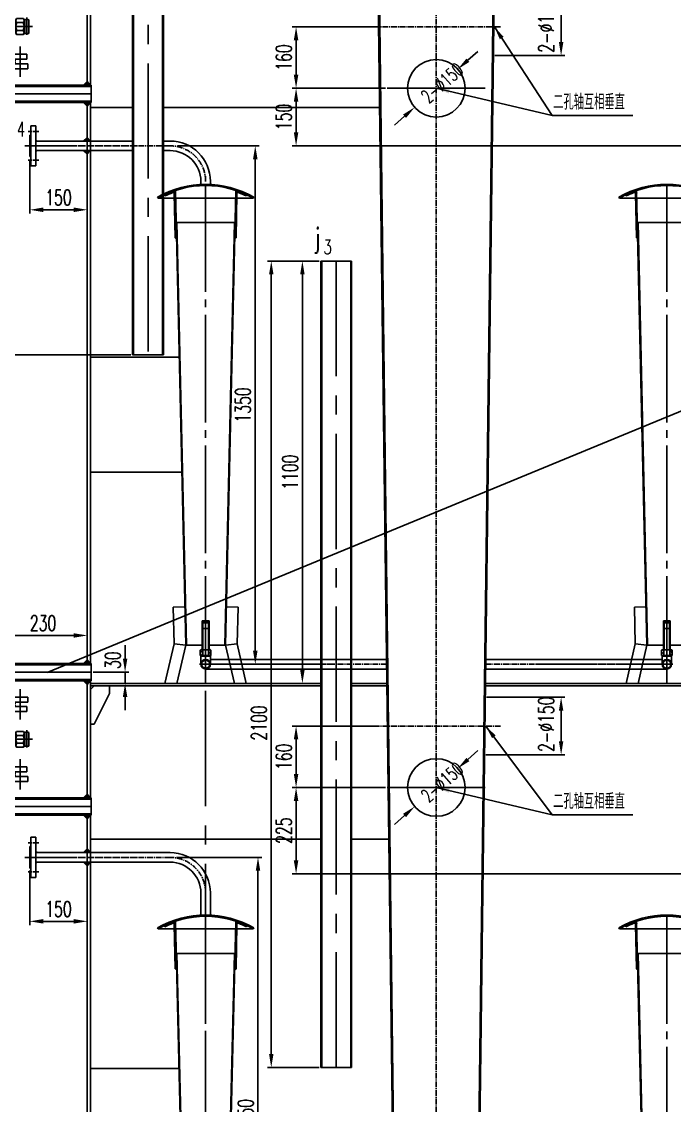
# Model space of a CAD drawing. Extents: x 0 to 10092, y 0 to 14268.
# Drawn here: x 1663 to 3362, y 3267 to 6089 of the extents above; entities that cross this region are included whole.
import ezdxf

# ---------------------------------------------------------------- set-up
doc = ezdxf.new("R2010")
doc.units = 0
doc.header["$LTSCALE"] = 20
doc.header["$PDMODE"] = 3
doc.linetypes.add('C2', pattern=[17, 14, -1, 1, -1])
doc.linetypes.add('CENTER2', pattern=[1.125, 0.75, -0.125, 0.125, -0.125])
doc.layers.get('0').update_dxf_attribs({"linetype": 'CONTINUOUS'})
doc.layers.get('DEFPOINTS').update_dxf_attribs({"linetype": 'CONTINUOUS'})
for name, color, linetype in [('CEN', 4, 'C2'), ('TUFU', 6, 'CONTINUOUS'), ('TXT', 6, 'CONTINUOUS')]:
    doc.layers.add(name, color=color, linetype=linetype)
doc.styles.add('HZFSD', font='ROMANS', dxfattribs={"width": 0.6667, "bigfont": 'HZFSD'})
doc.dimstyles.new('ARROW', dxfattribs={"dimtxt": 3.5, "dimasz": 3, "dimexe": 1, "dimexo": 0, "dimgap": 1, "dimtad": 1, "dimdec": 1, "dimdsep": 46, "dimtxsty": 'HZFSD', "dimcen": 0, "dimclrd": 3, "dimclre": 3, "dimclrt": 6, "dimadec": 0, "dimazin": 0, "dimtfac": 0.514286, "dimtdec": 1, "dimtix": 1, "dimtofl": 0, "dimtmove": 2, "dimatfit": 3, "dimfxl": 0, "dimtolj": 1, "dimarcsym": 0})
doc.dimstyles.new('ARROW$0', dxfattribs={"dimtxt": 4, "dimasz": 3, "dimexe": 1, "dimexo": 1, "dimgap": 0, "dimtad": 1, "dimdec": 1, "dimzin": 0, "dimdsep": 46, "dimtxsty": 'HZFSD', "dimcen": 0, "dimclrd": 3, "dimclre": 3, "dimclrt": 6, "dimadec": 0, "dimazin": 0, "dimtfac": 0.5, "dimtdec": 1, "dimtix": 1, "dimtmove": 2, "dimatfit": 3, "dimfxl": 0, "dimtolj": 1, "dimtzin": 0, "dimarcsym": 0})

# ---------------------------------------------------------------- blocks, each defined once
blk = doc.blocks.new('A$C1F2A76FB')
for p, q in [((315, 395), (115, 395)), ((115, 350), (115, 395)), ((315, 391.5), (115, 391.5)), ((315, 395), (315, 350)), ((315, 353.5), (115, 353.5)), ((315, 350), (115, 350)), ((52.5, 289.5), (52.5, 332.5)), ((97.5, 332.5), (52.5, 332.5)), ((56, 294.4), (56, 332.5)), ((94, 294.4), (94, 332.5)), ((97.5, 289.5), (97.5, 332.5)), ((0, 307.5), (52.5, 307.5)), ((0, 294.4), (0, 307.5)), ((0, 294.4), (33, 294.4)), ((2.5, 282.6), (2.5, 269.5)), ((2.5, 282.6), (33, 282.6)), ((33, 289.5), (33, 294.4)), ((33, 289.5), (75, 289.5)), ((33, 287.5), (75, 287.5)), ((33, 287.5), (33, 282.6)), ((52.5, 294.5), (75, 294.5)), ((97.5, 294.5), (75, 294.5)), ((117, 289.5), (75, 289.5)), ((117, 287.5), (75, 287.5)), ((150, 307.5), (97.5, 307.5)), ((117, 289.5), (117, 294.4)), ((150, 294.4), (117, 294.4)), ((117, 287.5), (117, 282.6)), ((147.5, 282.6), (117, 282.6)), ((147.5, 282.6), (147.5, 269.5)), ((150, 294.4), (150, 307.5)), ((147.5, 269.5), (2.5, 269.5)), ((40.6, 265.8), (50.9, 227.3)), ((109.4, 265.8), (99.1, 227.3)), ((96.7, 227.3), (53.4, 227.3)), ((49.6, 222.4), (40.2, 213.3)), ((40.2, 181.7), (40.2, 213.3)), ((100.4, 222.4), (109.8, 213.3)), ((109.8, 213.3), (119.3, 213.3)), ((119.3, 214.9), (121.2, 218.2)), ((119.3, 180.1), (119.3, 214.9)), ((138.7, 218.2), (121.2, 218.2)), ((138.3, 207.8), (121.5, 207.8)), ((140.6, 214.9), (138.7, 218.2)), ((140.6, 180.1), (140.6, 214.9)), ((142.6, 206.5), (140.6, 206.5)), ((142.6, 179.8), (142.6, 215.2)), ((153, 179.8), (153, 215.2)), ((48.5, 173.6), (40.2, 181.7)), ((101.5, 173.6), (109.8, 181.7)), ((109.8, 181.7), (119.3, 181.7)), ((119.3, 180.1), (121.2, 176.8)), ((138.7, 176.8), (121.2, 176.8)), ((138.3, 187.2), (121.5, 187.2)), ((140.6, 180.1), (138.7, 176.8)), ((142.6, 188.5), (140.6, 188.5)), ((40.6, 129.2), (50.9, 167.7)), ((96.7, 167.7), (53.4, 167.7)), ((109.4, 129.2), (99.1, 167.7)), ((147.5, 125.5), (2.5, 125.5)), ((2.5, 112.4), (2.5, 125.5)), ((147.5, 112.4), (147.5, 125.5)), ((0, 100.6), (0, 87.5)), ((0, 100.6), (33, 100.6)), ((0, 87.5), (52.5, 87.5)), ((2.5, 112.4), (33, 112.4)), ((33, 107.5), (33, 112.4)), ((33, 107.5), (75, 107.5)), ((33, 105.5), (75, 105.5)), ((33, 105.5), (33, 100.6)), ((52.5, 105.5), (52.5, 62.5)), ((52.5, 100.5), (75, 100.5)), ((56, 100.6), (56, 62.5)), ((117, 107.5), (75, 107.5)), ((117, 105.5), (75, 105.5)), ((97.5, 100.5), (75, 100.5)), ((94, 100.6), (94, 62.5)), ((97.5, 105.5), (97.5, 62.5)), ((150, 87.5), (97.5, 87.5)), ((117, 107.5), (117, 112.4)), ((147.5, 112.4), (117, 112.4)), ((117, 105.5), (117, 100.6)), ((150, 100.6), (117, 100.6)), ((150, 100.6), (150, 87.5)), ((97.5, 62.5), (52.5, 62.5)), ((315, 45), (115, 45)), ((115, 45), (115, 0)), ((315, 41.5), (115, 41.5)), ((315, 45), (315, 0)), ((315, 3.5), (115, 3.5)), ((315, 0), (115, 0))]:
    blk.add_line(p, q)
for centre, radius, start, end in [((115, 332.5), 62.5, 90, 180), ((115, 332.5), 59, 90, 180), ((115, 332.5), 21, 90, 180), ((115, 332.5), 17.5, 90, 180), ((35.8, 264.5), 5, 15, 90), ((114.2, 264.5), 5, 90, 165), ((46.1, 226), 5, 314.1472, 15), ((103.9, 226), 5, 165, 225.8528), ((75, 197.5), 28, 121.6579, 238.3421), ((75, 197.5), 28, 301.6579, 58.3421), ((126.4, 213), 7.08, 133.1889, 226.8111), ((144.3, 197.5), 25, 155.6111, 204.3474), ((133.5, 213), 7.1, 313.3287, 46.6713), ((115.5, 197.5), 25.1, 335.6713, 24.3287), ((147.8, 197.5), 18.4, 73.4778, 106.5222), ((46.1, 169), 5, 345, 45.8528), ((103.9, 169), 5, 134.1472, 195), ((126.4, 182), 7.1, 133.3287, 226.6713), ((133.5, 182), 7.1, 313.3287, 46.6713), ((147.8, 197.5), 18.4, 253.4778, 286.5222), ((35.8, 130.5), 5, 270, 345), ((114.2, 130.5), 5, 195, 270), ((115, 62.5), 62.5, 180, 270), ((115, 62.5), 59, 180, 270), ((115, 62.5), 21, 180, 270), ((115, 62.5), 17.5, 180, 270)]:
    blk.add_arc(centre, radius, start, end)
for points in [[(52.5, 312.5), (52.8, 307.5), (48.4, 307.5)], [(97.6, 312.5), (97.2, 307.5), (101.6, 307.5)], [(55.9, 294.4), (52.5, 294.4), (52.5, 290.3)], [(94.1, 294.4), (97.6, 294.4), (97.6, 290.3)], [(52.5, 82.5), (52.8, 87.5), (48.4, 87.5)], [(55.9, 100.6), (52.5, 100.6), (52.5, 104.7)], [(94.1, 100.6), (97.6, 100.6), (97.6, 104.7)], [(97.6, 82.5), (97.2, 87.5), (101.6, 87.5)]]:
    blk.add_solid(points)
at = {"layer": 'CEN'}
for p, q in [((115, 372.5), (239.7, 372.5)), ((315, 372.5), (212.3, 372.5)), ((20, 279.9), (20, 327.9)), ((75, 332.5), (75, 62.5)), ((130, 279.9), (130, 327.9)), ((20, 297.1), (20, 249.1)), ((130, 297.1), (130, 249.1)), ((147.8, 176.3), (147.8, 221.2)), ((15.9, 197.5), (162.4, 197.5)), ((20, 97.9), (20, 145.9)), ((130, 97.9), (130, 145.9)), ((20, 115.1), (20, 67.1)), ((130, 115.1), (130, 67.1)), ((115, 22.5), (239.7, 22.5)), ((315, 22.5), (212.3, 22.5))]:
    blk.add_line(p, q, dxfattribs=at)
for centre, start, end in [((115, 332.5), 90, 180), ((115, 62.5), 180, 270)]:
    blk.add_arc(centre, 40, start, end, dxfattribs=at)
blk = doc.blocks.new('*D59')
at = {"color": 3, "lineweight": -2}
for p, q in [((2896.2, 6150.8), (3077, 6150.8)), ((3067, 6115.8), (3067, 6035.8)), ((2894.4, 6000.8), (3077, 6000.8))]:
    blk.add_line(p, q, dxfattribs=at)
at = {"color": 3}
for points in [[(3061.2, 6115.8), (3072.8, 6115.8), (3067, 6150.8)], [(3061.2, 6035.8), (3072.8, 6035.8), (3067, 6000.8)]]:
    blk.add_solid(points, dxfattribs=at)
at = {"layer": 'DEFPOINTS', "color": 0}
for p in [(2891.2, 6150.8), (2889.4, 6000.8), (3067, 6000.8)]:
    blk.add_point(p, dxfattribs=at)
at = {"color": 6, "insert": (3028, 6080.4), "char_height": 40, "attachment_point": 5, "rotation": 90, "style": 'HZFSD'}
blk.add_mtext('\\A1;2-%%c150', dxfattribs=at)
blk = doc.blocks.new('*D60')
at = {"color": 3, "lineweight": -2}
for p, q in [((2585.9, 6075.8), (2367.4, 6075.8)), ((2377.4, 6040.8), (2377.4, 5950.8)), ((2609.8, 5915.8), (2367.4, 5915.8))]:
    blk.add_line(p, q, dxfattribs=at)
at = {"color": 3}
for points in [[(2371.5, 6040.8), (2383.2, 6040.8), (2377.4, 6075.8)], [(2371.5, 5950.8), (2383.2, 5950.8), (2377.4, 5915.8)]]:
    blk.add_solid(points, dxfattribs=at)
at = {"layer": 'DEFPOINTS', "color": 0}
for p in [(2590.9, 6075.8), (2377.4, 5915.8), (2614.8, 5915.8)]:
    blk.add_point(p, dxfattribs=at)
at = {"color": 6, "insert": (2345.4, 5995.8), "char_height": 40, "attachment_point": 5, "rotation": 90, "style": 'HZFSD'}
blk.add_mtext('\\A1;160', dxfattribs=at)
blk = doc.blocks.new('*D61')
at = {"color": 3, "lineweight": -2}
for p, q in [((2609.8, 5915.8), (2367.4, 5915.8)), ((2377.4, 5800.8), (2377.4, 5880.8)), ((2883, 5765.8), (2367.4, 5765.8))]:
    blk.add_line(p, q, dxfattribs=at)
at = {"color": 3}
for points in [[(2371.5, 5880.8), (2383.2, 5880.8), (2377.4, 5915.8)], [(2371.5, 5800.8), (2383.2, 5800.8), (2377.4, 5765.8)]]:
    blk.add_solid(points, dxfattribs=at)
at = {"layer": 'DEFPOINTS', "color": 0}
for p in [(2377.4, 5915.8), (2614.8, 5915.8), (2888, 5765.8)]:
    blk.add_point(p, dxfattribs=at)
at = {"color": 6, "insert": (2345.4, 5840.8), "char_height": 40, "attachment_point": 5, "rotation": 90, "style": 'HZFSD'}
blk.add_mtext('\\A1;150', dxfattribs=at)
blk = doc.blocks.new('*D58')
at = {"color": 3, "lineweight": -2}
for p, q in [((2824.5, 5988.7), (2850.7, 6011.8)), ((2659.7, 5842.9), (2633.5, 5819.7))]:
    blk.add_line(p, q, dxfattribs=at)
at = {"color": 3}
for points in [[(2820.6, 5993), (2828.4, 5984.3), (2798.3, 5965.5)], [(2655.8, 5847.3), (2663.6, 5838.5), (2685.9, 5866.1)]]:
    blk.add_solid(points, dxfattribs=at)
at = {"layer": 'DEFPOINTS', "color": 0}
for p in [(2798.3, 5965.5), (2685.9, 5866.1)]:
    blk.add_point(p, dxfattribs=at)
at = {"color": 6, "insert": (2757.6, 5929.5), "char_height": 35, "attachment_point": 5, "rotation": 41.4877, "style": 'HZFSD'}
blk.add_mtext('\\A1;2-∅150', dxfattribs=at)
blk = doc.blocks.new('*D63')
at = {"color": 3, "lineweight": -2}
for p, q in [((2873.9, 4329.8), (3077, 4329.8)), ((3067, 4294.8), (3067, 4214.8)), ((2872.1, 4179.8), (3077, 4179.8))]:
    blk.add_line(p, q, dxfattribs=at)
at = {"color": 3}
for points in [[(3061.2, 4294.8), (3072.8, 4294.8), (3067, 4329.8)], [(3061.2, 4214.8), (3072.8, 4214.8), (3067, 4179.8)]]:
    blk.add_solid(points, dxfattribs=at)
at = {"layer": 'DEFPOINTS', "color": 0}
for p in [(2868.9, 4329.8), (2867.1, 4179.8), (3067, 4179.8)]:
    blk.add_point(p, dxfattribs=at)
at = {"color": 6, "insert": (3028, 4259.4), "char_height": 40, "attachment_point": 5, "rotation": 90, "style": 'HZFSD'}
blk.add_mtext('\\A1;2-%%c150', dxfattribs=at)
blk = doc.blocks.new('*D64')
at = {"color": 3, "lineweight": -2}
for p, q in [((2585.9, 4254.8), (2367.4, 4254.8)), ((2377.4, 4219.8), (2377.4, 4129.8)), ((2609.8, 4094.8), (2367.4, 4094.8))]:
    blk.add_line(p, q, dxfattribs=at)
at = {"color": 3}
for points in [[(2371.5, 4219.8), (2383.2, 4219.8), (2377.4, 4254.8)], [(2371.5, 4129.8), (2383.2, 4129.8), (2377.4, 4094.8)]]:
    blk.add_solid(points, dxfattribs=at)
at = {"layer": 'DEFPOINTS', "color": 0}
for p in [(2590.9, 4254.8), (2377.4, 4094.8), (2614.8, 4094.8)]:
    blk.add_point(p, dxfattribs=at)
at = {"color": 6, "insert": (2345.4, 4174.8), "char_height": 40, "attachment_point": 5, "rotation": 90, "style": 'HZFSD'}
blk.add_mtext('\\A1;160', dxfattribs=at)
blk = doc.blocks.new('*D65')
at = {"color": 3, "lineweight": -2}
for p, q in [((2609.8, 4094.8), (2367.4, 4094.8)), ((2377.4, 3904.8), (2377.4, 4059.8)), ((2861.4, 3869.8), (2367.4, 3869.8))]:
    blk.add_line(p, q, dxfattribs=at)
at = {"color": 3}
for points in [[(2371.5, 4059.8), (2383.2, 4059.8), (2377.4, 4094.8)], [(2371.5, 3904.8), (2383.2, 3904.8), (2377.4, 3869.8)]]:
    blk.add_solid(points, dxfattribs=at)
at = {"layer": 'DEFPOINTS', "color": 0}
for p in [(2377.4, 4094.8), (2614.8, 4094.8), (2866.4, 3869.8)]:
    blk.add_point(p, dxfattribs=at)
at = {"color": 6, "insert": (2345.4, 3982.3), "char_height": 40, "attachment_point": 5, "rotation": 90, "style": 'HZFSD'}
blk.add_mtext('\\A1;225', dxfattribs=at)
blk = doc.blocks.new('*D62')
at = {"color": 3, "lineweight": -2}
for p, q in [((2824.5, 4167.7), (2850.7, 4190.8)), ((2659.7, 4021.9), (2633.5, 3998.7))]:
    blk.add_line(p, q, dxfattribs=at)
at = {"color": 3}
for points in [[(2820.6, 4172), (2828.4, 4163.3), (2798.3, 4144.5)], [(2655.8, 4026.3), (2663.6, 4017.5), (2685.9, 4045.1)]]:
    blk.add_solid(points, dxfattribs=at)
at = {"layer": 'DEFPOINTS', "color": 0}
for p in [(2798.3, 4144.5), (2685.9, 4045.1)]:
    blk.add_point(p, dxfattribs=at)
at = {"color": 6, "insert": (2757.6, 4108.5), "char_height": 35, "attachment_point": 5, "rotation": 41.4877, "style": 'HZFSD'}
blk.add_mtext('\\A1;2-∅150', dxfattribs=at)
blk = doc.blocks.new('*D81')
at = {"color": 3, "lineweight": -2}
for p, q in [((1947.2, 7321.8), (1166, 7321.8)), ((1176, 7286.8), (1176, 5256.8)), ((1947.2, 5221.8), (1166, 5221.8))]:
    blk.add_line(p, q, dxfattribs=at)
at = {"color": 3}
for points in [[(1170.1, 7286.8), (1181.8, 7286.8), (1176, 7321.8)], [(1170.1, 5256.8), (1181.8, 5256.8), (1176, 5221.8)]]:
    blk.add_solid(points, dxfattribs=at)
at = {"layer": 'DEFPOINTS', "color": 0}
for p in [(1952.2, 7321.8), (1176, 5221.8), (1952.2, 5221.8)]:
    blk.add_point(p, dxfattribs=at)
at = {"color": 6, "insert": (1144, 6271.8), "char_height": 40, "attachment_point": 5, "rotation": 90, "style": 'HZFSD'}
blk.add_mtext('\\A1;2100', dxfattribs=at)
blk = doc.blocks.new('*D85')
at = {"color": 3, "lineweight": -2}
for p, q in [((1834.1, 5744.8), (1834.1, 5589.2)), ((1684.5, 5728.3), (1684.5, 5589.2)), ((1799.1, 5599.2), (1719.5, 5599.2))]:
    blk.add_line(p, q, dxfattribs=at)
at = {"color": 3}
for points in [[(1719.5, 5605.1), (1719.5, 5593.4), (1684.5, 5599.2)], [(1799.1, 5605.1), (1799.1, 5593.4), (1834.1, 5599.2)]]:
    blk.add_solid(points, dxfattribs=at)
at = {"layer": 'DEFPOINTS', "color": 0}
for p in [(1684.5, 5733.3), (1834.1, 5749.8), (1684.5, 5599.2)]:
    blk.add_point(p, dxfattribs=at)
at = {"color": 6, "insert": (1759.3, 5631.2), "char_height": 40, "attachment_point": 5, "style": 'HZFSD'}
blk.add_mtext('\\A1;150', dxfattribs=at)
blk = doc.blocks.new('*D86')
at = {"color": 3, "lineweight": -2}
for p, q in [((1932.5, 4430.3), (1932.5, 4465.3)), ((1849.1, 4395.3), (1942.5, 4395.3)), ((1932.5, 4395.3), (1932.5, 4365.8)), ((1847.1, 4365.8), (1942.5, 4365.8)), ((1932.5, 4330.8), (1932.5, 4295.8))]:
    blk.add_line(p, q, dxfattribs=at)
at = {"color": 3}
for points in [[(1926.7, 4430.3), (1938.3, 4430.3), (1932.5, 4395.3)], [(1926.7, 4330.8), (1938.3, 4330.8), (1932.5, 4365.8)]]:
    blk.add_solid(points, dxfattribs=at)
at = {"layer": 'DEFPOINTS', "color": 0}
for p in [(1844.1, 4395.3), (1842.1, 4365.8), (1932.5, 4365.8)]:
    blk.add_point(p, dxfattribs=at)
at = {"color": 6, "insert": (1900.5, 4426.2), "char_height": 40, "attachment_point": 5, "rotation": 90, "style": 'HZFSD'}
blk.add_mtext('\\A1;30', dxfattribs=at)
blk = doc.blocks.new('*D87')
at = {"color": 3, "lineweight": -2}
for p, q in [((1604.1, 4360.3), (1604.1, 4500.7)), ((1639.1, 4490.7), (1799.1, 4490.7)), ((1834.1, 4422.8), (1834.1, 4500.7))]:
    blk.add_line(p, q, dxfattribs=at)
at = {"color": 3}
for points in [[(1639.1, 4496.5), (1639.1, 4484.8), (1604.1, 4490.7)], [(1799.1, 4496.5), (1799.1, 4484.8), (1834.1, 4490.7)]]:
    blk.add_solid(points, dxfattribs=at)
at = {"layer": 'DEFPOINTS', "color": 0}
for p in [(1834.1, 4490.7), (1834.1, 4417.8), (1604.1, 4355.3)]:
    blk.add_point(p, dxfattribs=at)
at = {"color": 6, "insert": (1719.1, 4522.7), "char_height": 40, "attachment_point": 5, "style": 'HZFSD'}
blk.add_mtext('\\A1;230', dxfattribs=at)
blk = doc.blocks.new('*D88')
at = {"color": 3, "lineweight": -2}
for p, q in [((1834.1, 3894.8), (1834.1, 3736.2)), ((1684.5, 3878.3), (1684.5, 3736.2)), ((1799.1, 3746.2), (1719.5, 3746.2))]:
    blk.add_line(p, q, dxfattribs=at)
at = {"color": 3}
for points in [[(1719.5, 3752.1), (1719.5, 3740.4), (1684.5, 3746.2)], [(1799.1, 3752.1), (1799.1, 3740.4), (1834.1, 3746.2)]]:
    blk.add_solid(points, dxfattribs=at)
at = {"layer": 'DEFPOINTS', "color": 0}
for p in [(1834.1, 3899.8), (1684.5, 3883.3), (1684.5, 3746.2)]:
    blk.add_point(p, dxfattribs=at)
at = {"color": 6, "insert": (1759.3, 3778.2), "char_height": 40, "attachment_point": 5, "style": 'HZFSD'}
blk.add_mtext('\\A1;150', dxfattribs=at)
blk = doc.blocks.new('*D89')
at = {"color": 3, "lineweight": -2}
for p, q in [((2437.2, 5465.8), (2302.8, 5465.8)), ((2312.8, 5430.8), (2312.8, 3400.8)), ((2437.2, 3365.8), (2302.8, 3365.8))]:
    blk.add_line(p, q, dxfattribs=at)
at = {"color": 3}
for points in [[(2307, 5430.8), (2318.7, 5430.8), (2312.8, 5465.8)], [(2307, 3400.8), (2318.7, 3400.8), (2312.8, 3365.8)]]:
    blk.add_solid(points, dxfattribs=at)
at = {"layer": 'DEFPOINTS', "color": 0}
for p in [(2442.2, 5465.8), (2312.8, 3365.8), (2442.2, 3365.8)]:
    blk.add_point(p, dxfattribs=at)
at = {"color": 6, "insert": (2280.8, 4262.8), "char_height": 40, "attachment_point": 5, "rotation": 90, "style": 'HZFSD'}
blk.add_mtext('\\A1;2100', dxfattribs=at)
blk = doc.blocks.new('*D90')
at = {"color": 3, "lineweight": -2}
for p, q in [((2437.2, 5465.8), (2383.8, 5465.8)), ((2393.8, 5430.8), (2393.8, 4400.8)), ((2437.2, 4365.8), (2383.8, 4365.8))]:
    blk.add_line(p, q, dxfattribs=at)
at = {"color": 3}
for points in [[(2388, 5430.8), (2399.6, 5430.8), (2393.8, 5465.8)], [(2388, 4400.8), (2399.6, 4400.8), (2393.8, 4365.8)]]:
    blk.add_solid(points, dxfattribs=at)
at = {"layer": 'DEFPOINTS', "color": 0}
for p in [(2442.2, 5465.8), (2393.8, 4365.8), (2442.2, 4365.8)]:
    blk.add_point(p, dxfattribs=at)
at = {"color": 6, "insert": (2361.8, 4915.8), "char_height": 40, "attachment_point": 5, "rotation": 90, "style": 'HZFSD'}
blk.add_mtext('\\A1;1100', dxfattribs=at)
blk = doc.blocks.new('*D91')
at = {"color": 3, "lineweight": -2}
for p, q in [((2068.7, 5765.8), (2281.2, 5765.8)), ((2271.2, 5730.8), (2271.2, 4450.8)), ((2147.1, 4415.8), (2281.2, 4415.8))]:
    blk.add_line(p, q, dxfattribs=at)
at = {"color": 3}
for points in [[(2265.4, 5730.8), (2277.1, 5730.8), (2271.2, 5765.8)], [(2265.4, 4450.8), (2277.1, 4450.8), (2271.2, 4415.8)]]:
    blk.add_solid(points, dxfattribs=at)
at = {"layer": 'DEFPOINTS', "color": 0}
for p in [(2063.7, 5765.8), (2142.1, 4415.8), (2271.2, 4415.8)]:
    blk.add_point(p, dxfattribs=at)
at = {"color": 6, "insert": (2239.2, 5090.8), "char_height": 40, "attachment_point": 5, "rotation": 90, "style": 'HZFSD'}
blk.add_mtext('\\A1;1350', dxfattribs=at)
blk = doc.blocks.new('*D92')
at = {"color": 3, "lineweight": -2}
for p, q in [((2066.3, 3912.8), (2288.3, 3912.8)), ((2278.3, 2597.8), (2278.3, 3877.8)), ((2233.4, 2562.8), (2288.3, 2562.8))]:
    blk.add_line(p, q, dxfattribs=at)
at = {"color": 3}
for points in [[(2272.5, 3877.8), (2284.1, 3877.8), (2278.3, 3912.8)], [(2272.5, 2597.8), (2284.1, 2597.8), (2278.3, 2562.8)]]:
    blk.add_solid(points, dxfattribs=at)
at = {"layer": 'DEFPOINTS', "color": 0}
for p in [(2061.3, 3912.8), (2278.3, 3912.8), (2228.4, 2562.8)]:
    blk.add_point(p, dxfattribs=at)
at = {"color": 6, "insert": (2246.3, 3237.8), "char_height": 40, "attachment_point": 5, "rotation": 90, "style": 'HZFSD'}
blk.add_mtext('\\A1;1350', dxfattribs=at)
blk = doc.blocks.new('*D122')
at = {"color": 3, "lineweight": -2}
for p, q in [((2533.1, 13390.1), (1073, 13390.1)), ((1083, 13355.1), (1083, 1844.8)), ((1727.1, 1809.8), (1073, 1809.8))]:
    blk.add_line(p, q, dxfattribs=at)
at = {"color": 3}
for points in [[(1077.1, 13355.1), (1088.8, 13355.1), (1083, 13390.1)], [(1077.1, 1844.8), (1088.8, 1844.8), (1083, 1809.8)]]:
    blk.add_solid(points, dxfattribs=at)
at = {"layer": 'DEFPOINTS', "color": 0}
for p in [(2538.1, 13390.1), (1083, 1809.8), (1732.1, 1809.8)]:
    blk.add_point(p, dxfattribs=at)
at = {"color": 6, "insert": (1051, 7600), "char_height": 40, "attachment_point": 5, "rotation": 90, "style": 'HZFSD'}
blk.add_mtext('\\A1;11580', dxfattribs=at)
blk = doc.blocks.new('A$C14897DD1')
for points in [[(17.2, 1272.2, 0.003336), (14.2, 1270.7), (18.5, 1269.5)], [(46.2, 1283.9, 0.008341), (38.4, 1281.1, -0.51415), (46.4, 1275.7)], [(203.7, 1283.9, -0.008341), (211.6, 1281.1, 0.51415), (203.5, 1275.7)], [(232.8, 1272.2, -0.003336), (235.8, 1270.7), (231.5, 1269.5)], [(49, 1160.1), (46, 1160), (49.1, 1156.9)], [(201, 1160.1), (204, 1160), (200.9, 1156.9)]]:
    blk.add_hatch(color=256).paths.add_polyline_path(points)
at = {"color": 4, "linetype": 'C2'}
for p, q in [((125, 1299.6), (125, 0)), ((125, 0), (133, 0))]:
    blk.add_line(p, q, dxfattribs=at)
for p, q in [((18.5, 1269.5), (17.2, 1272.2)), ((43.4, 1275.6), (46, 1160)), ((46.2, 1283.9), (73, 100)), ((203.7, 1283.9), (177, 100)), ((206.5, 1275.6), (204, 1160)), ((231.5, 1269.5), (232.8, 1272.2)), ((1.5, 1264), (0, 1266.6)), ((1.5, 1264), (0, 1266.6)), ((248.5, 1264), (1.5, 1264)), ((1.5, 1264), (248.5, 1264)), ((248.5, 1264), (250, 1266.6)), ((248.5, 1264), (250, 1266.6)), ((48, 1200), (202, 1200)), ((50, 1200), (75, 100)), ((200, 1200), (175, 100)), ((46, 1160), (49, 1160.1)), ((46, 1160), (49.1, 1156.9)), ((204, 1160), (201, 1160.1)), ((40.5, 199), (70.5, 199.7)), ((40.5, 199), (42.9, 103)), ((209.5, 199), (179.5, 199.7)), ((209.5, 199), (207.1, 103)), ((42.9, 103), (19.2, 0)), ((73, 100), (42.9, 103)), ((73, 100), (50, 0)), ((73, 100), (116, 100)), ((134, 100), (177, 100)), ((177, 100), (207.1, 103)), ((177, 100), (200, 0)), ((207.1, 103), (230.8, 0)), ((19.2, 0), (50, 0)), ((230.8, 0), (200, 0))]:
    blk.add_line(p, q)
for centre, radius, start, end in [((125, 1046.6), 253, 60.3962, 119.6038), ((125, 1046.6), 253, 60.3962, 119.6038), ((125, 1046.6), 250, 60.3962, 119.6038), ((125, 1046.6), 250, 60.3962, 119.6038), ((125, 1046.6), 247, 110.272, 115.5462), ((40.4, 1275.5), 6, 1.4321, 110.272), ((40.4, 1275.5), 3, 1.4321, 110.272), ((209.5, 1275.5), 6, 69.728, 178.5679), ((209.5, 1275.5), 3, 69.728, 178.5679), ((125, 1046.6), 247, 64.4538, 69.728)]:
    blk.add_arc(centre, radius, start, end)
blk = doc.blocks.new('A$C3D983F39')
for points in [[(23.8, 1334.5, 0.003336), (20.8, 1333), (25.1, 1331.7)], [(52.9, 1346.2, 0.008341), (45, 1343.4, -0.51415), (53.1, 1337.9)], [(210.3, 1346.2, -0.008341), (218.2, 1343.4, 0.51415), (210.1, 1337.9)], [(239.4, 1334.5, -0.003336), (242.4, 1333), (238.1, 1331.7)], [(55.6, 1222.3), (52.6, 1222.3), (55.7, 1219.2)], [(207.6, 1222.3), (210.6, 1222.3), (207.5, 1219.2)]]:
    blk.add_hatch(color=256).paths.add_polyline_path(points)
at = {"color": 4, "linetype": 'C2'}
for p, q in [((131.6, 1358.9), (131.6, 48.8)), ((131.6, 48.8), (139.6, 48.8))]:
    blk.add_line(p, q, dxfattribs=at)
for p, q in [((8.1, 1326.3), (6.6, 1328.9)), ((8.1, 1326.3), (6.6, 1328.9)), ((25.1, 1331.7), (23.8, 1334.5)), ((50.1, 1337.8), (52.6, 1222.3)), ((52.9, 1346.2), (79.6, 212.2)), ((210.3, 1346.2), (183.6, 212.2)), ((213.1, 1337.8), (210.6, 1222.3)), ((238.1, 1331.7), (239.4, 1334.5)), ((255.1, 1326.3), (256.6, 1328.9)), ((255.1, 1326.3), (256.6, 1328.9)), ((8.1, 1326.3), (255.1, 1326.3)), ((255.1, 1326.3), (8.1, 1326.3)), ((54.6, 1262.3), (208.6, 1262.3)), ((56.6, 1262.3), (81.6, 212.3)), ((206.6, 1262.3), (181.6, 212.3)), ((52.6, 1222.3), (55.7, 1219.2)), ((52.6, 1222.3), (55.6, 1222.3)), ((210.6, 1222.3), (207.6, 1222.3)), ((47.1, 311.2), (77.1, 312)), ((47.1, 311.2), (49.5, 215.3)), ((216.1, 311.2), (186.1, 312)), ((216.1, 311.2), (213.7, 215.3)), ((49.5, 215.3), (0, 0)), ((79.6, 212.3), (33.2, 10.6)), ((79.6, 212.3), (49.5, 215.3)), ((79.6, 212.3), (122.6, 212.3)), ((140.6, 212.3), (183.6, 212.3)), ((183.6, 212.3), (213.7, 215.3)), ((183.6, 212.3), (211.8, 89.6)), ((213.7, 215.3), (238.8, 105.9)), ((211.8, 89.6), (238.8, 105.9)), ((0, 0), (33.2, 10.6))]:
    blk.add_line(p, q)
for centre, radius, start, end in [((131.6, 1108.9), 253, 60.3962, 119.6038), ((131.6, 1108.9), 253, 60.3962, 119.6038), ((131.6, 1108.9), 250, 60.3962, 119.6038), ((131.6, 1108.9), 250, 60.3962, 119.6038), ((131.6, 1108.9), 247, 110.272, 115.5462), ((47.1, 1337.8), 6, 1.4321, 110.272), ((47.1, 1337.8), 3, 1.4321, 110.272), ((216.1, 1337.8), 6, 69.728, 178.5679), ((216.1, 1337.8), 3, 69.728, 178.5679), ((131.6, 1108.9), 247, 64.4538, 69.728)]:
    blk.add_arc(centre, radius, start, end)

msp = doc.modelspace()

# ---------------------------------------------------------------- hatches: boundary and pattern name
h = msp.add_hatch(color=6)
h.paths.add_polyline_path([(1834.1, 5933.28), (1834.1, 5923.94), (1824.68, 5923.94)])
h.paths.add_polyline_path([(1834.1, 5933.28), (1841.1, 5924.94), (1842.1, 5924.94), (1842.1, 5923.94), (1834.1, 5923.94)])
h = msp.add_hatch(color=6)
h.paths.add_polyline_path([(1834.1, 5869.29), (1834.1, 5878.63), (1824.68, 5878.63)])
h.paths.add_polyline_path([(1834.1, 5869.29), (1841.1, 5877.63), (1842.1, 5877.63), (1842.1, 5878.63), (1834.1, 5878.63)])
h = msp.add_hatch(color=6)
h.paths.add_polyline_path([(1834.1, 5787.78), (1834.1, 5778.44), (1824.68, 5778.44)])
h.paths.add_polyline_path([(1834.1, 5787.78), (1841.1, 5779.44), (1842.1, 5779.44), (1842.1, 5778.44), (1834.1, 5778.44)])
h = msp.add_hatch(color=6)
h.paths.add_polyline_path([(1834.1, 5743.79), (1834.1, 5753.13), (1824.68, 5753.13)])
h.paths.add_polyline_path([(1834.1, 5743.79), (1841.1, 5752.13), (1842.1, 5752.13), (1842.1, 5753.13), (1834.1, 5753.13)])
for points in [[(2135.1, 4528.58), (2135.1, 4526.58), (2137.1, 4526.58)], [(2149.1, 4528.58), (2149.1, 4526.58), (2147.1, 4526.58)], [(3335.1, 4528.58), (3335.1, 4526.58), (3337.1, 4526.58)], [(3349.1, 4528.58), (3349.1, 4526.58), (3347.1, 4526.58)]]:
    msp.add_hatch(color=0).paths.add_polyline_path(points)
at = {"linetype": 'ByBlock'}
h = msp.add_hatch(dxfattribs=at)
h.set_pattern_fill('ANSI31', color=6, scale=2, angle=90, style=0)
h.set_pattern_definition([(45, (15687.1036, 2154.0835), (4.2426407, -4.2426407), [])])
h.paths.add_polyline_path([(2134.6, 4438.78), (2133.1, 4438.78), (2128.26, 4438.78), (2128.26, 4452.57), (2130.01, 4453.58), (2134.6, 4453.58), (2134.6, 4450.78)])
h.paths.add_polyline_path([(2155.95, 4438.78), (2149.6, 4438.78), (2149.6, 4450.78), (2149.6, 4453.58), (2154.2, 4453.58), (2155.95, 4452.57)])
for points in [[(2133.1, 4455.58), (2131.1, 4453.58), (2133.1, 4453.58)], [(2151.1, 4455.58), (2153.1, 4453.58), (2151.1, 4453.58)], [(3333.1, 4455.58), (3331.1, 4453.58), (3333.1, 4453.58)], [(3351.1, 4455.58), (3353.1, 4453.58), (3351.1, 4453.58)]]:
    msp.add_hatch(color=256, dxfattribs=at).paths.add_polyline_path(points)
h = msp.add_hatch(dxfattribs=at)
h.set_pattern_fill('ANSI31', color=6, scale=2, angle=90, style=0)
h.set_pattern_definition([(135, (-10202.8964, 2154.0835), (-4.2426407, -4.2426407), [])])
h.paths.add_polyline_path([(3349.6, 4438.78), (3351.1, 4438.78), (3355.95, 4438.78), (3355.95, 4452.57), (3354.2, 4453.58), (3349.6, 4453.58), (3349.6, 4450.78)])
h.paths.add_polyline_path([(3328.26, 4438.78), (3334.6, 4438.78), (3334.6, 4450.78), (3334.6, 4453.58), (3330.01, 4453.58), (3328.26, 4452.57)])
h = msp.add_hatch(color=6)
h.paths.add_polyline_path([(1834.1, 4427.28), (1834.1, 4417.94), (1824.68, 4417.94)])
h.paths.add_polyline_path([(1834.1, 4427.28), (1841.1, 4418.94), (1842.1, 4418.94), (1842.1, 4417.94), (1834.1, 4417.94)])
h = msp.add_hatch(color=6)
h.paths.add_polyline_path([(1834.1, 4363.29), (1834.1, 4372.63), (1824.68, 4372.63)])
h.paths.add_polyline_path([(1834.1, 4363.29), (1841.1, 4371.63), (1842.1, 4371.63), (1842.1, 4372.63), (1834.1, 4372.63)])
h = msp.add_hatch(color=6)
h.paths.add_polyline_path([(1834.1, 4077.28), (1834.1, 4067.94), (1824.68, 4067.94)])
h.paths.add_polyline_path([(1834.1, 4077.28), (1841.1, 4068.94), (1842.1, 4068.94), (1842.1, 4067.94), (1834.1, 4067.94)])
h = msp.add_hatch(color=6)
h.paths.add_polyline_path([(1834.1, 4013.29), (1834.1, 4022.63), (1824.68, 4022.63)])
h.paths.add_polyline_path([(1834.1, 4013.29), (1841.1, 4021.63), (1842.1, 4021.63), (1842.1, 4022.63), (1834.1, 4022.63)])
h = msp.add_hatch(color=6)
h.paths.add_polyline_path([(1834.1, 3934.78), (1834.1, 3925.44), (1824.68, 3925.44)])
h.paths.add_polyline_path([(1834.1, 3934.78), (1841.1, 3926.44), (1842.1, 3926.44), (1842.1, 3925.44), (1834.1, 3925.44)])
h = msp.add_hatch(color=6)
h.paths.add_polyline_path([(1834.1, 3890.79), (1834.1, 3900.13), (1824.68, 3900.13)])
h.paths.add_polyline_path([(1834.1, 3890.79), (1841.1, 3899.13), (1842.1, 3899.13), (1842.1, 3900.13), (1834.1, 3900.13)])

# ---------------------------------------------------------------- linework, layer by layer
for p, q in [((2564.1, 8331.66), (2639.1, 2337.53)), ((2567.1, 8331.7), (2642.1, 2337.57)), ((2917.1, 8331.7), (2842.1, 2337.57)), ((2920.1, 8331.66), (2845.1, 2337.53)), ((1834.1, 5923.78), (1834.1, 6228.78)), ((1842.1, 5923.78), (1842.1, 6228.78)), ((2594.85, 6000.78), (2591.85, 6000.78)), ((2892.35, 6000.78), (2889.35, 6000.78)), ((1834.1, 5933.28), (1824.68, 5923.94)), ((1841.1, 5924.94), (1834.1, 5933.28)), ((1841.1, 5924.94), (1842.1, 5924.94)), ((1834.1, 5869.29), (1824.68, 5878.63)), ((1834.1, 4417.78), (1834.1, 5878.78)), ((1841.1, 5877.63), (1834.1, 5869.29)), ((1841.1, 5877.63), (1842.1, 5877.63)), ((1842.1, 4417.78), (1842.1, 5878.78)), ((1842.1, 5865.78), (1952.2, 5865.78)), ((2032, 5865.78), (2594.96, 5865.78)), ((1687.5, 5818.28), (1687.5, 5713.28)), ((1700.5, 5818.28), (1687.5, 5818.28)), ((1700.5, 5818.28), (1700.5, 5713.28)), ((1687.5, 5793.78), (1684.5, 5793.78)), ((1684.5, 5793.78), (1684.5, 5765.78)), ((1834.1, 5787.78), (1824.68, 5778.44)), ((1841.1, 5779.44), (1834.1, 5787.78)), ((1684.5, 5737.78), (1684.5, 5765.78)), ((1700.5, 5781.44), (1703.66, 5778.28)), ((1804.5, 5778.28), (1700.5, 5778.28)), ((1747.05, 5778.28), (1952.2, 5778.28)), ((1841.1, 5779.44), (1842.1, 5779.44)), ((2032, 5778.28), (2049.6, 5778.28)), ((2888, 5765.78), (3642.1, 5765.78)), ((1687.5, 5737.78), (1684.5, 5737.78)), ((1804.5, 5753.28), (1700.5, 5753.28)), ((1700.5, 5750.12), (1703.66, 5753.28)), ((1747.05, 5753.28), (1952.2, 5753.28)), ((1834.1, 5743.79), (1824.68, 5753.13)), ((1841.1, 5752.13), (1834.1, 5743.79)), ((1841.1, 5752.13), (1842.1, 5752.13)), ((2032, 5753.28), (2049.6, 5753.28)), ((1700.5, 5713.28), (1687.5, 5713.28)), ((2072.58, 5215.78), (1842.1, 5215.78)), ((2079.55, 4915.78), (1842.1, 4915.78)), ((2130.01, 4453.58), (2128.26, 4452.57)), ((2128.26, 4438.78), (2128.26, 4452.57)), ((2155.95, 4438.78), (2128.26, 4438.78)), ((2154.6, 4436.78), (2129.6, 4436.78)), ((2154.2, 4453.58), (2130.01, 4453.58)), ((2154.2, 4453.58), (2155.95, 4452.57)), ((2155.95, 4438.78), (2155.95, 4452.57)), ((3330.01, 4453.58), (3328.26, 4452.57)), ((3328.26, 4438.78), (3328.26, 4452.57)), ((3328.26, 4438.78), (3355.95, 4438.78)), ((3329.6, 4436.78), (3354.6, 4436.78)), ((3330.01, 4453.58), (3354.2, 4453.58)), ((3354.2, 4453.58), (3355.95, 4452.57)), ((3355.95, 4438.78), (3355.95, 4452.57)), ((1834.1, 4427.28), (1824.68, 4417.94)), ((1841.1, 4418.94), (1834.1, 4427.28)), ((1841.1, 4418.94), (1842.1, 4418.94)), ((2142.1, 4403.28), (2611.29, 4403.28)), ((2154.6, 4428.28), (2610.99, 4428.28)), ((3342.1, 4403.28), (2872.92, 4403.28)), ((3329.6, 4428.28), (2873.22, 4428.28)), ((1834.1, 4363.29), (1824.68, 4372.63)), ((1834.1, 4067.78), (1834.1, 4372.78)), ((1841.1, 4371.63), (1834.1, 4363.29)), ((1841.1, 4371.63), (1842.1, 4371.63)), ((1842.1, 4067.78), (1842.1, 4372.78)), ((1852.1, 4359.78), (1842.1, 4349.78)), ((1892.1, 4359.78), (1892.1, 4339.78)), ((1892.1, 4339.78), (1852.1, 4259.78)), ((2615.31, 4329.78), (2612.31, 4329.78)), ((2871.9, 4329.78), (2868.9, 4329.78)), ((1842.1, 4259.78), (1852.1, 4259.78)), ((2617.12, 4179.78), (2614.11, 4179.78)), ((2870.09, 4179.78), (2867.09, 4179.78)), ((1834.1, 4077.28), (1824.68, 4067.94)), ((1841.1, 4068.94), (1834.1, 4077.28)), ((1841.1, 4068.94), (1842.1, 4068.94)), ((1834.1, 4013.29), (1824.68, 4022.63)), ((1834.1, 2784.78), (1834.1, 4022.78)), ((1841.1, 4021.63), (1834.1, 4013.29)), ((1841.1, 4021.63), (1842.1, 4021.63)), ((1842.1, 2784.78), (1842.1, 4022.78)), ((1687.5, 3965.28), (1687.5, 3860.28)), ((1700.5, 3965.28), (1687.5, 3965.28)), ((1700.5, 3965.28), (1700.5, 3860.28)), ((2442.2, 3959.78), (1842.1, 3959.78)), ((2617.79, 3959.78), (2522, 3959.78)), ((1687.5, 3940.78), (1684.5, 3940.78)), ((1684.5, 3940.78), (1684.5, 3912.78)), ((1700.5, 3928.44), (1703.66, 3925.28)), ((1804.5, 3925.28), (1700.5, 3925.28)), ((1747.05, 3925.28), (2049.6, 3925.28)), ((1834.1, 3934.78), (1824.68, 3925.44)), ((1841.1, 3926.44), (1834.1, 3934.78)), ((1841.1, 3926.44), (1842.1, 3926.44)), ((1684.5, 3884.78), (1684.5, 3912.78)), ((1804.5, 3900.28), (1700.5, 3900.28)), ((1700.5, 3897.12), (1703.66, 3900.28)), ((1747.05, 3900.28), (2049.6, 3900.28)), ((1834.1, 3890.79), (1824.68, 3900.13)), ((1841.1, 3899.13), (1834.1, 3890.79)), ((1841.1, 3899.13), (1842.1, 3899.13)), ((1687.5, 3884.78), (1684.5, 3884.78)), ((1700.5, 3860.28), (1687.5, 3860.28)), ((2072.58, 3362.78), (1842.1, 3362.78))]:
    msp.add_line(p, q)
at = {"color": 6, "linetype": 'CENTER2'}
for p, q in [((2742.1, 2234.4), (2742.1, 6776.29)), ((2909.39, 6075.78), (2584.01, 6075.78)), ((1708.16, 5803.28), (1680.31, 5803.28)), ((1804.5, 5765.78), (1670.25, 5765.78)), ((2049.6, 5765.78), (1675.11, 5765.78)), ((1747.05, 5765.78), (1973, 5765.78)), ((1708.16, 5728.28), (1680.31, 5728.28)), ((2142.1, 4536.58), (2142.1, 4415.78)), ((3342.1, 4536.58), (3342.1, 4415.78)), ((2135.1, 4507.43), (2133.1, 4508.58)), ((2149.1, 4508.58), (2136.1, 4508.58)), ((2149.1, 4507.43), (2151.1, 4508.58)), ((3335.1, 4507.43), (3333.1, 4508.58)), ((3335.1, 4508.58), (3348.1, 4508.58)), ((3349.1, 4507.43), (3351.1, 4508.58)), ((2126.1, 4415.78), (2611.14, 4415.78)), ((2142.1, 4415.78), (2484.1, 4415.78)), ((2143.5, 4415.78), (2142.1, 4415.78)), ((3358.1, 4415.78), (2873.07, 4415.78)), ((3342.1, 4415.78), (3000.1, 4415.78)), ((3340.71, 4415.78), (3342.1, 4415.78)), ((2909.39, 4254.78), (2584.01, 4254.78)), ((1708.16, 3950.28), (1680.31, 3950.28)), ((1804.5, 3912.78), (1670.25, 3912.78)), ((2049.6, 3912.78), (1675.11, 3912.78)), ((1747.05, 3912.78), (1973, 3912.78)), ((1708.16, 3875.28), (1680.31, 3875.28))]:
    msp.add_line(p, q, dxfattribs=at)
at = {"color": 6}
for p, q in [((2869.43, 5915.78), (2614.78, 5915.78)), ((2869.43, 4094.78), (2614.78, 4094.78))]:
    msp.add_line(p, q, dxfattribs=at)
at = {"ltscale": 20}
for p, q in [((2129.6, 5673.28), (2129.6, 5665.11)), ((2154.6, 5673.28), (2154.6, 5665.11)), ((2129.6, 3820.28), (2129.6, 3762.11)), ((2154.6, 3820.28), (2154.6, 3762.11))]:
    msp.add_line(p, q, dxfattribs=at)
at = {"color": 0}
for p, q in [((2151.1, 4528.58), (2133.1, 4528.58)), ((2133.1, 4528.58), (2133.1, 4453.58)), ((2135.1, 4528.58), (2137.1, 4526.58)), ((2135.1, 4528.58), (2135.1, 4453.58)), ((2149.1, 4526.58), (2135.1, 4526.58)), ((2149.1, 4523.58), (2135.1, 4523.58)), ((2149.1, 4528.58), (2147.1, 4526.58)), ((2149.1, 4528.58), (2149.1, 4453.58)), ((2151.1, 4528.58), (2151.1, 4453.58)), ((3333.1, 4528.58), (3351.1, 4528.58)), ((3333.1, 4528.58), (3333.1, 4453.58)), ((3335.1, 4528.58), (3337.1, 4526.58)), ((3335.1, 4528.58), (3335.1, 4453.58)), ((3335.1, 4526.58), (3349.1, 4526.58)), ((3335.1, 4523.58), (3349.1, 4523.58)), ((3349.1, 4528.58), (3347.1, 4526.58)), ((3349.1, 4528.58), (3349.1, 4453.58)), ((3351.1, 4528.58), (3351.1, 4453.58)), ((2135.1, 4508.58), (2133.1, 4509.74)), ((2135.1, 4506.27), (2133.1, 4507.43)), ((2149.1, 4508.58), (2151.1, 4509.74)), ((2149.1, 4506.27), (2151.1, 4507.43)), ((3335.1, 4508.58), (3333.1, 4509.74)), ((3335.1, 4506.27), (3333.1, 4507.43)), ((3349.1, 4508.58), (3351.1, 4509.74)), ((3349.1, 4506.27), (3351.1, 4507.43))]:
    msp.add_line(p, q, dxfattribs=at)
at = {"linetype": 'ByBlock'}
for p, q in [((2129.6, 4438.78), (2129.6, 4416.15)), ((2133.1, 4455.58), (2131.1, 4453.58)), ((2134.4, 4438.78), (2134.4, 4453.58)), ((2149.8, 4438.78), (2149.8, 4453.58)), ((2151.1, 4438.78), (2150.1, 4438.78)), ((2151.1, 4455.58), (2153.1, 4453.58)), ((2154.6, 4438.78), (2154.6, 4416.15)), ((3329.6, 4438.78), (3329.6, 4416.15)), ((3333.1, 4455.58), (3331.1, 4453.58)), ((3333.1, 4438.78), (3334.1, 4438.78)), ((3334.4, 4438.78), (3334.4, 4453.58)), ((3349.8, 4438.78), (3349.8, 4453.58)), ((3351.1, 4455.58), (3353.1, 4453.58)), ((3354.6, 4438.78), (3354.6, 4416.15))]:
    msp.add_line(p, q, dxfattribs=at)
at = {"color": 6, "linetype": 'ByBlock'}
for p, q in [((2134.1, 4438.78), (2134.1, 4453.58)), ((2150.1, 4438.78), (2150.1, 4453.58)), ((3334.1, 4438.78), (3334.1, 4453.58)), ((3350.1, 4438.78), (3350.1, 4453.58))]:
    msp.add_line(p, q, dxfattribs=at)
for centre, radius in [((2742.1, 5915.78), 75), ((2142.1, 4415.78), 12.5), ((2142.1, 4415.78), 10.5), ((3342.1, 4415.78), 12.5), ((3342.1, 4415.78), 10.5), ((2742.1, 4094.78), 75)]:
    msp.add_circle(centre, radius)
at = {"color": 0}
for centre in [(2142.1, 4508.58), (3342.1, 4508.58)]:
    msp.add_circle(centre, 1, dxfattribs=at)
at = {"ltscale": 20}
for centre, radius in [((2049.6, 5673.28), 105), ((2049.6, 5673.28), 80), ((2049.6, 3820.28), 105), ((2049.6, 3820.28), 80)]:
    msp.add_arc(centre, radius, 0, 90, dxfattribs=at)
at = {"color": 6, "linetype": 'CENTER2'}
for centre in [(2049.6, 5673.28), (2049.6, 3820.28)]:
    msp.add_arc(centre, 92.5, 0, 90, dxfattribs=at)
for points in [[(1700.5, 5781.44), (1703.66, 5778.28), (1700.5, 5778.28)], [(1700.5, 5750.12), (1703.66, 5753.28), (1700.5, 5753.28)], [(1700.5, 3928.44), (1703.66, 3925.28), (1700.5, 3925.28)], [(1700.5, 3897.12), (1703.66, 3900.28), (1700.5, 3900.28)]]:
    msp.add_solid(points)
at = {"layer": 'TUFU'}
msp.add_line((1729.47, 4394.3), (4136.17, 5387.26), dxfattribs=at)
at = {"layer": 'TXT', "color": 0}
for p, q in [((1952.2, 7321.78), (1952.2, 5221.78)), ((1954.6, 7321.78), (1954.6, 5221.78)), ((2029.6, 7321.78), (2029.6, 5221.78)), ((2032, 7321.78), (2032, 5221.78)), ((2442.2, 5465.78), (2442.2, 3365.78)), ((2442.2, 5465.78), (2522, 5465.78)), ((2444.6, 5465.78), (2444.6, 3365.78)), ((2519.6, 5465.78), (2519.6, 3365.78)), ((2522, 5465.78), (2522, 3365.78)), ((1952.2, 5221.78), (2032, 5221.78)), ((1842.1, 4365.78), (2442.2, 4365.78)), ((1842.1, 4359.78), (2442.2, 4359.78)), ((2232.49, 4365.78), (2077.8, 4365.78)), ((2202.39, 4365.78), (2232.49, 4365.78)), ((2522, 4365.78), (2611.73, 4365.78)), ((2522, 4359.78), (2613.8, 4359.78)), ((2522, 4359.78), (2613.8, 4359.78)), ((2870.41, 4359.78), (3642.1, 4359.78)), ((2870.41, 4359.78), (3342.1, 4359.78)), ((3642.1, 4365.78), (2872.48, 4365.78)), ((2866.42, 3869.78), (3642.1, 3869.78)), ((2442.2, 3365.78), (2522, 3365.78))]:
    msp.add_line(p, q, dxfattribs=at)
at = {"layer": 'TXT', "color": 4, "linetype": 'CENTER2', "ltscale": 20}
for p, q in [((1992.1, 7330.47), (1992.1, 5221.78)), ((2482.1, 5465.78), (2482.1, 3365.78)), ((2142.1, 4346.08), (2142.1, 2408.17)), ((2142.1, 3811.38), (2142.1, 2493.08))]:
    msp.add_line(p, q, dxfattribs=at)

# ---------------------------------------------------------------- block references
at = {"color": 6}
for p in [(1529.1, 5878.78), (1529.1, 4022.78)]:
    msp.add_blockref('A$C1F2A76FB', p, dxfattribs=at)
at = {"color": 2}
for name, p in [('A$C14897DD1', (2017.12, 4365.78)), ('A$C3D983F39', (3210.5, 2400.53))]:
    msp.add_blockref(name, p, dxfattribs=at)
at = {"color": 2, "xscale": -1}
msp.add_blockref('A$C14897DD1', (3467.09, 4365.78), dxfattribs=at)
at = {"color": 2, "xscale": -1, "rotation": 359.9999999999935}
msp.add_blockref('A$C3D983F39', (2273.7, 2400.53), dxfattribs=at)

# ---------------------------------------------------------------- texts
at = {"color": 6, "char_height": 40, "attachment_point": 5, "style": 'HZFSD'}
for insert in [(3139.73, 5880.07), (3139.73, 4059.07)]:
    msp.add_mtext('二孔轴互相垂直', dxfattribs=dict(at, insert=insert))
at = {"layer": 'TXT', "style": 'HZFSD', "width": 0.6667}
for s, height, p in [('4', 37.8, (1650.83, 5790.13)), ('j', 49.48, (2425.09, 5502.41)), ('3', 37.8, (2448.72, 5483.53))]:
    msp.add_text(s, height=height, dxfattribs=at).set_placement(p)

# ---------------------------------------------------------------- dimensions: what is measured, and where the dimension line sits
at = {"color": 6}
for base, p1, p2, override, picture, middle in [((1082.96, 1809.81), (2538.1, 13390.12), (1732.1, 1809.81), {"dimscale": 10, "dimasz": 3.5, "dimexo": 0.5, "dimgap": 1.2, "dimdec": 0, "dimzin": 1, "dimtfac": 0.5143, "dimtdec": 0}, '*D122', (1050.96, 7599.97)), ((1175.96, 5221.78), (1952.2, 7321.78), (1952.2, 5221.78), {"dimscale": 10, "dimasz": 3.5, "dimexo": 0.5, "dimgap": 1.2, "dimdec": 0, "dimtfac": 0.5143, "dimtdec": 0}, '*D81', (1143.96, 6271.78)), ((2377.36, 5915.78), (2590.95, 6075.78), (2614.78, 5915.78), {"dimscale": 10, "dimasz": 3.5, "dimexo": 0.5, "dimgap": 1.2, "dimdec": 0, "dimtfac": 0.5143, "dimtdec": 0}, '*D60', (2345.36, 5995.78)), ((2377.36, 5915.78), (2888, 5765.78), (2614.78, 5915.78), {"dimscale": 10, "dimasz": 3.5, "dimexo": 0.5, "dimgap": 1.2, "dimdec": 0, "dimtfac": 0.5143, "dimtdec": 0}, '*D61', (2345.36, 5840.78)), ((2271.22, 4415.78), (2063.73, 5765.78), (2142.1, 4415.78), {"dimscale": 10, "dimasz": 3.5, "dimexo": 0.5, "dimgap": 1.2, "dimdec": 0, "dimzin": 1, "dimtfac": 0.5143, "dimtdec": 0}, '*D91', (2239.22, 5090.78)), ((2393.81, 4365.78), (2442.2, 5465.78), (2442.2, 4365.78), {"dimscale": 10, "dimasz": 3.5, "dimexo": 0.5, "dimgap": 1.2, "dimdec": 0, "dimzin": 1, "dimtfac": 0.5143, "dimtdec": 0}, '*D90', (2361.81, 4915.78)), ((2377.36, 4094.78), (2590.95, 4254.78), (2614.78, 4094.78), {"dimscale": 10, "dimasz": 3.5, "dimexo": 0.5, "dimgap": 1.2, "dimdec": 0, "dimtfac": 0.5143, "dimtdec": 0}, '*D64', (2345.36, 4174.78)), ((2377.36, 4094.78), (2866.42, 3869.78), (2614.78, 4094.78), {"dimscale": 10, "dimasz": 3.5, "dimexo": 0.5, "dimgap": 1.2, "dimdec": 0, "dimtfac": 0.5143, "dimtdec": 0}, '*D65', (2345.36, 3982.28)), ((2278.32, 3912.78), (2228.4, 2562.78), (2061.32, 3912.78), {"dimscale": 10, "dimasz": 3.5, "dimexo": 0.5, "dimgap": 1.2, "dimdec": 0, "dimzin": 1, "dimtfac": 0.5143, "dimtdec": 0}, '*D92', (2246.32, 3237.78))]:
    dim = msp.add_linear_dim(base=base, p1=p1, p2=p2, angle=90, dimstyle='ARROW$0', override=override, dxfattribs=at)
    dim.commit()
    dim.dimension.update_dxf_attribs({"geometry": picture, "text_midpoint": middle})
for base, p1, p2, picture, middle in [((3066.99, 6000.78), (2891.17, 6150.78), (2889.36, 6000.78), '*D59', (3028.04, 6080.41)), ((3066.99, 4179.78), (2868.9, 4329.78), (2867.1, 4179.78), '*D63', (3028.04, 4259.41))]:
    dim = msp.add_linear_dim(base=base, p1=p1, p2=p2, angle=90, text='2-%%c<>', dimstyle='ARROW$0', override={"dimscale": 10, "dimasz": 3.5, "dimexo": 0.5, "dimgap": 1.2, "dimdec": 0, "dimtfac": 0.5143, "dimtdec": 0}, dxfattribs=at)
    dim.commit()
    dim.dimension.update_dxf_attribs({"geometry": picture, "text_midpoint": middle, "dimtype": 160})
for p1, p2, picture, middle in [((2685.92, 5866.1), (2798.29, 5965.47), '*D58', (2757.64, 5929.53)), ((2685.92, 4045.1), (2798.29, 4144.47), '*D62', (2757.64, 4108.53))]:
    dim = msp.add_diameter_dim_2p(p1=p1, p2=p2, text='2-<>', dimstyle='ARROW', override={"dimscale": 10, "dimasz": 3.5, "dimexo": 0.5, "dimgap": 1.2, "dimdec": 0, "dimtfac": 0.5143, "dimtdec": 0}, dxfattribs=at)
    dim.commit()
    dim.dimension.update_dxf_attribs({"geometry": picture, "text_midpoint": middle, "dimtype": 163})
for base, p1, p2, override, picture, middle in [((1684.5, 5599.23), (1834.1, 5749.78), (1684.5, 5733.28), {"dimscale": 10, "dimasz": 3.5, "dimexo": 0.5, "dimgap": 1.2, "dimdec": 0, "dimzin": 1, "dimtfac": 0.5143, "dimtdec": 0}, '*D85', (1759.3, 5631.23)), ((1834.1, 4490.66), (1604.1, 4355.28), (1834.1, 4417.78), {"dimscale": 10, "dimasz": 3.5, "dimexo": 0.5, "dimgap": 1.2, "dimdec": 0, "dimtfac": 0.5143, "dimtdec": 0}, '*D87', (1719.1, 4522.66)), ((1684.5, 3746.23), (1834.1, 3899.78), (1684.5, 3883.28), {"dimscale": 10, "dimasz": 3.5, "dimexo": 0.5, "dimgap": 1.2, "dimdec": 0, "dimzin": 1, "dimtfac": 0.5143, "dimtdec": 0}, '*D88', (1759.3, 3778.23))]:
    dim = msp.add_linear_dim(base=base, p1=p1, p2=p2, dimstyle='ARROW$0', override=override, dxfattribs=at)
    dim.commit()
    dim.dimension.update_dxf_attribs({"geometry": picture, "text_midpoint": middle})
for base, p1, p2, override, picture, middle in [((2312.84, 3365.78), (2442.2, 5465.78), (2442.2, 3365.78), {"dimscale": 10, "dimasz": 3.5, "dimexo": 0.5, "dimgap": 1.2, "dimdec": 0, "dimzin": 1, "dimtfac": 0.5143, "dimtdec": 0}, '*D89', (2280.84, 4262.84)), ((1932.51282486, 4365.78349002), (1844.10360471, 4395.28349002), (1842.10360471, 4365.78349002), {"dimscale": 10, "dimasz": 3.5, "dimexo": 0.5, "dimgap": 1.2, "dimdec": 0, "dimtfac": 0.5143, "dimtdec": 0}, '*D86', (1900.51282486, 4426.19693703))]:
    dim = msp.add_linear_dim(base=base, p1=p1, p2=p2, angle=90, dimstyle='ARROW$0', override=override, dxfattribs=at)
    dim.commit()
    dim.dimension.update_dxf_attribs({"geometry": picture, "text_midpoint": middle, "dimtype": 160})

# ---------------------------------------------------------------- leaders
for points in [[(2893.27, 6075.78), (3043.97, 5844.52), (3253.26, 5844.52)], [(2742.1, 5915.78), (3043.97, 5844.52)], [(2871, 4254.78), (3043.97, 4023.52), (3253.26, 4023.52)], [(2742.1, 4094.78), (3043.97, 4023.52)]]:
    msp.add_leader(points, dimstyle='ARROW', override={"dimscale": 10, "dimasz": 3.5, "dimexo": 0.5, "dimgap": 1.2, "dimtad": 0, "dimdec": 0, "dimtfac": 0.5143, "dimtdec": 0}, dxfattribs=at)

doc.saveas('drawing.dxf')
